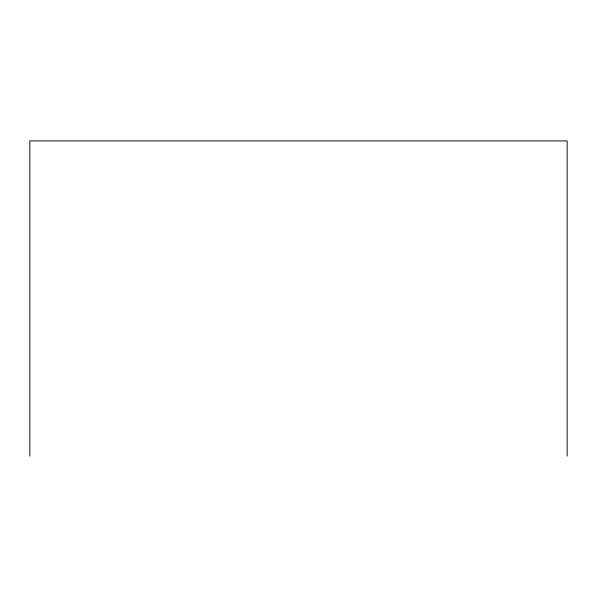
<?xml version="1.0" encoding="UTF-8"?>
<svg xmlns="http://www.w3.org/2000/svg" width="597" height="597" viewBox="0 0 597 597"><rect width="100%" height="100%" fill="white"/><g stroke="black" fill="none" stroke-linecap="round" stroke-linejoin="round"><path stroke-width="0.9" d="M567.15 456.093L567.15 140.907L29.85 140.907L29.85 456.093"/></g></svg>
